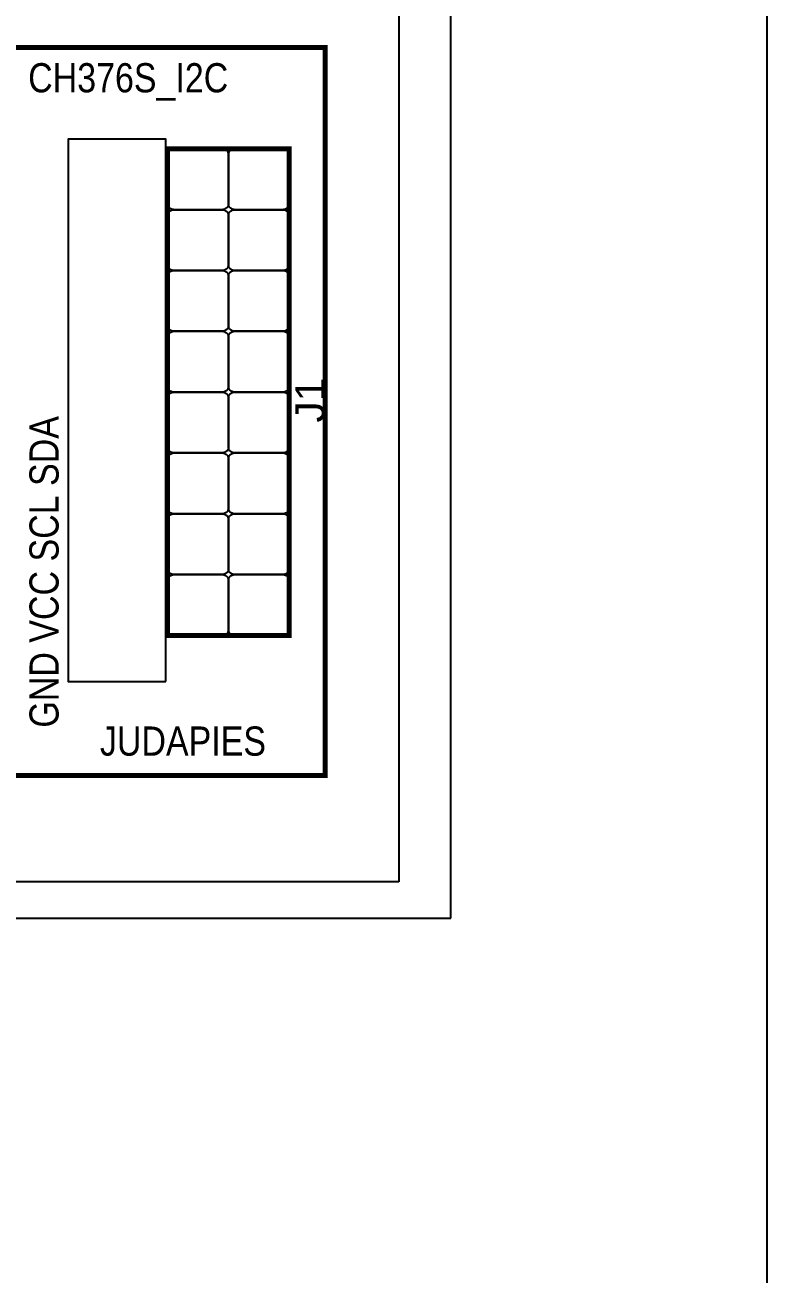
# Model space of a CAD drawing. Header units: inches. Extents: x 18.7 to 39.4, y 4.3 to 20.5.
# Drawn here: x 38.188 to 39.409, y 10.309 to 12.363 of the extents above; entities that cross this region are included whole.
import ezdxf

# ---------------------------------------------------------------- set-up
doc = ezdxf.new("R2010")
doc.units = ezdxf.units.IN
doc.header["$MEASUREMENT"] = 0
doc.layers.add('WIRES', color=7, linetype='Continuous')
doc.styles.get("Standard").update_dxf_attribs({"font": 'arial.ttf'})

msp = doc.modelspace()

# ---------------------------------------------------------------- linework, layer by layer
at = {"color": 7, "linetype": 'Continuous'}
msp.add_line((39.4087, 4.3311), (39.4087, 20.5161), dxfattribs=at)
at = {"const_width": 0.008}
for points in [[(36.8662, 11.1286), (38.6815, 11.1286), (38.6815, 12.3255), (36.8662, 12.3255), (36.8662, 11.1286)], [(36.8662, 11.1286), (38.6815, 11.1286), (38.6815, 12.3255), (36.8662, 12.3255), (36.8662, 11.1286)], [(36.8662, 11.1286), (38.6815, 11.1286), (38.6815, 12.3255), (36.8662, 12.3255), (36.8662, 11.1286)], [(38.4225, 11.3589), (38.6225, 11.3589), (38.6225, 12.1589), (38.4225, 12.1589), (38.4225, 11.3589)], [(38.4225, 11.3589), (38.6225, 11.3589), (38.6225, 12.1589), (38.4225, 12.1589), (38.4225, 11.3589)], [(38.4225, 11.3589), (38.6225, 11.3589), (38.6225, 12.1589), (38.4225, 12.1589), (38.4225, 11.3589)]]:
    msp.add_lwpolyline(points, dxfattribs=at)
msp.add_lwpolyline([(38.4195, 11.2829), (38.4195, 12.1751), (38.2588, 12.1751), (38.2588, 11.2829), (38.4195, 11.2829)])
for points in [[(38.5225, 12.1489), (38.5225, 12.0689), (38.5224, 12.0679), (38.5223, 12.0669), (38.522, 12.0659), (38.5217, 12.065), (38.5213, 12.0641), (38.5208, 12.0633), (38.5202, 12.0625), (38.5196, 12.0618), (38.5189, 12.0612), (38.5181, 12.0606), (38.5173, 12.0601), (38.5164, 12.0597), (38.5155, 12.0594), (38.5145, 12.0591), (38.5135, 12.059), (38.5125, 12.0589), (38.4325, 12.0589), (38.4314, 12.059), (38.4304, 12.0591), (38.4295, 12.0594), (38.4285, 12.0597), (38.4277, 12.0601), (38.4268, 12.0606), (38.4261, 12.0612), (38.4254, 12.0618), (38.4247, 12.0625), (38.4241, 12.0633), (38.4236, 12.0641), (38.4232, 12.065), (38.4229, 12.0659), (38.4227, 12.0669), (38.4225, 12.0679), (38.4225, 12.0689), (38.4225, 12.1489), (38.4225, 12.15), (38.4227, 12.151), (38.4229, 12.1519), (38.4232, 12.1529), (38.4236, 12.1537), (38.4241, 12.1546), (38.4247, 12.1553), (38.4254, 12.156), (38.4261, 12.1567), (38.4268, 12.1572), (38.4277, 12.1577), (38.4285, 12.1581), (38.4295, 12.1585), (38.4304, 12.1587), (38.4314, 12.1589), (38.4325, 12.1589), (38.5125, 12.1589), (38.5135, 12.1589), (38.5145, 12.1587), (38.5155, 12.1585), (38.5164, 12.1581), (38.5173, 12.1577), (38.5181, 12.1572), (38.5189, 12.1567), (38.5196, 12.156), (38.5202, 12.1553), (38.5208, 12.1546), (38.5213, 12.1537), (38.5217, 12.1529), (38.522, 12.1519), (38.5223, 12.151), (38.5224, 12.15), (38.5225, 12.1489)], [(38.6225, 12.1489), (38.6225, 12.0689), (38.6224, 12.0679), (38.6223, 12.0669), (38.622, 12.0659), (38.6217, 12.065), (38.6213, 12.0641), (38.6208, 12.0633), (38.6202, 12.0625), (38.6196, 12.0618), (38.6189, 12.0612), (38.6181, 12.0606), (38.6173, 12.0601), (38.6164, 12.0597), (38.6155, 12.0594), (38.6145, 12.0591), (38.6135, 12.059), (38.6125, 12.0589), (38.5325, 12.0589), (38.5314, 12.059), (38.5304, 12.0591), (38.5295, 12.0594), (38.5285, 12.0597), (38.5277, 12.0601), (38.5268, 12.0606), (38.5261, 12.0612), (38.5254, 12.0618), (38.5247, 12.0625), (38.5241, 12.0633), (38.5236, 12.0641), (38.5232, 12.065), (38.5229, 12.0659), (38.5227, 12.0669), (38.5225, 12.0679), (38.5225, 12.0689), (38.5225, 12.1489), (38.5225, 12.15), (38.5227, 12.151), (38.5229, 12.1519), (38.5232, 12.1529), (38.5236, 12.1537), (38.5241, 12.1546), (38.5247, 12.1553), (38.5254, 12.156), (38.5261, 12.1567), (38.5268, 12.1572), (38.5277, 12.1577), (38.5285, 12.1581), (38.5295, 12.1585), (38.5304, 12.1587), (38.5314, 12.1589), (38.5325, 12.1589), (38.6125, 12.1589), (38.6135, 12.1589), (38.6145, 12.1587), (38.6155, 12.1585), (38.6164, 12.1581), (38.6173, 12.1577), (38.6181, 12.1572), (38.6189, 12.1567), (38.6196, 12.156), (38.6202, 12.1553), (38.6208, 12.1546), (38.6213, 12.1537), (38.6217, 12.1529), (38.622, 12.1519), (38.6223, 12.151), (38.6224, 12.15), (38.6225, 12.1489)], [(38.5225, 12.0489), (38.5225, 11.9689), (38.5224, 11.9679), (38.5223, 11.9669), (38.522, 11.9659), (38.5217, 11.965), (38.5213, 11.9641), (38.5208, 11.9633), (38.5202, 11.9625), (38.5196, 11.9618), (38.5189, 11.9612), (38.5181, 11.9606), (38.5173, 11.9601), (38.5164, 11.9597), (38.5155, 11.9594), (38.5145, 11.9591), (38.5135, 11.959), (38.5125, 11.9589), (38.4325, 11.9589), (38.4314, 11.959), (38.4304, 11.9591), (38.4295, 11.9594), (38.4285, 11.9597), (38.4277, 11.9601), (38.4268, 11.9606), (38.4261, 11.9612), (38.4254, 11.9618), (38.4247, 11.9625), (38.4241, 11.9633), (38.4236, 11.9641), (38.4232, 11.965), (38.4229, 11.9659), (38.4227, 11.9669), (38.4225, 11.9679), (38.4225, 11.9689), (38.4225, 12.0489), (38.4225, 12.05), (38.4227, 12.051), (38.4229, 12.0519), (38.4232, 12.0529), (38.4236, 12.0537), (38.4241, 12.0546), (38.4247, 12.0553), (38.4254, 12.056), (38.4261, 12.0567), (38.4268, 12.0572), (38.4277, 12.0577), (38.4285, 12.0581), (38.4295, 12.0585), (38.4304, 12.0587), (38.4314, 12.0589), (38.4325, 12.0589), (38.5125, 12.0589), (38.5135, 12.0589), (38.5145, 12.0587), (38.5155, 12.0585), (38.5164, 12.0581), (38.5173, 12.0577), (38.5181, 12.0572), (38.5189, 12.0567), (38.5196, 12.056), (38.5202, 12.0553), (38.5208, 12.0546), (38.5213, 12.0537), (38.5217, 12.0529), (38.522, 12.0519), (38.5223, 12.051), (38.5224, 12.05), (38.5225, 12.0489)], [(38.6225, 12.0489), (38.6225, 11.9689), (38.6224, 11.9679), (38.6223, 11.9669), (38.622, 11.9659), (38.6217, 11.965), (38.6213, 11.9641), (38.6208, 11.9633), (38.6202, 11.9625), (38.6196, 11.9618), (38.6189, 11.9612), (38.6181, 11.9606), (38.6173, 11.9601), (38.6164, 11.9597), (38.6155, 11.9594), (38.6145, 11.9591), (38.6135, 11.959), (38.6125, 11.9589), (38.5325, 11.9589), (38.5314, 11.959), (38.5304, 11.9591), (38.5295, 11.9594), (38.5285, 11.9597), (38.5277, 11.9601), (38.5268, 11.9606), (38.5261, 11.9612), (38.5254, 11.9618), (38.5247, 11.9625), (38.5241, 11.9633), (38.5236, 11.9641), (38.5232, 11.965), (38.5229, 11.9659), (38.5227, 11.9669), (38.5225, 11.9679), (38.5225, 11.9689), (38.5225, 12.0489), (38.5225, 12.05), (38.5227, 12.051), (38.5229, 12.0519), (38.5232, 12.0529), (38.5236, 12.0537), (38.5241, 12.0546), (38.5247, 12.0553), (38.5254, 12.056), (38.5261, 12.0567), (38.5268, 12.0572), (38.5277, 12.0577), (38.5285, 12.0581), (38.5295, 12.0585), (38.5304, 12.0587), (38.5314, 12.0589), (38.5325, 12.0589), (38.6125, 12.0589), (38.6135, 12.0589), (38.6145, 12.0587), (38.6155, 12.0585), (38.6164, 12.0581), (38.6173, 12.0577), (38.6181, 12.0572), (38.6189, 12.0567), (38.6196, 12.056), (38.6202, 12.0553), (38.6208, 12.0546), (38.6213, 12.0537), (38.6217, 12.0529), (38.622, 12.0519), (38.6223, 12.051), (38.6224, 12.05), (38.6225, 12.0489)], [(38.5225, 11.9489), (38.5225, 11.8689), (38.5224, 11.8679), (38.5223, 11.8669), (38.522, 11.8659), (38.5217, 11.865), (38.5213, 11.8641), (38.5208, 11.8633), (38.5202, 11.8625), (38.5196, 11.8618), (38.5189, 11.8612), (38.5181, 11.8606), (38.5173, 11.8601), (38.5164, 11.8597), (38.5155, 11.8594), (38.5145, 11.8591), (38.5135, 11.859), (38.5125, 11.8589), (38.4325, 11.8589), (38.4314, 11.859), (38.4304, 11.8591), (38.4295, 11.8594), (38.4285, 11.8597), (38.4277, 11.8601), (38.4268, 11.8606), (38.4261, 11.8612), (38.4254, 11.8618), (38.4247, 11.8625), (38.4241, 11.8633), (38.4236, 11.8641), (38.4232, 11.865), (38.4229, 11.8659), (38.4227, 11.8669), (38.4225, 11.8679), (38.4225, 11.8689), (38.4225, 11.9489), (38.4225, 11.95), (38.4227, 11.951), (38.4229, 11.9519), (38.4232, 11.9529), (38.4236, 11.9537), (38.4241, 11.9546), (38.4247, 11.9553), (38.4254, 11.956), (38.4261, 11.9567), (38.4268, 11.9572), (38.4277, 11.9577), (38.4285, 11.9581), (38.4295, 11.9585), (38.4304, 11.9587), (38.4314, 11.9589), (38.4325, 11.9589), (38.5125, 11.9589), (38.5135, 11.9589), (38.5145, 11.9587), (38.5155, 11.9585), (38.5164, 11.9581), (38.5173, 11.9577), (38.5181, 11.9572), (38.5189, 11.9567), (38.5196, 11.956), (38.5202, 11.9553), (38.5208, 11.9546), (38.5213, 11.9537), (38.5217, 11.9529), (38.522, 11.9519), (38.5223, 11.951), (38.5224, 11.95), (38.5225, 11.9489)], [(38.6225, 11.9489), (38.6225, 11.8689), (38.6224, 11.8679), (38.6223, 11.8669), (38.622, 11.8659), (38.6217, 11.865), (38.6213, 11.8641), (38.6208, 11.8633), (38.6202, 11.8625), (38.6196, 11.8618), (38.6189, 11.8612), (38.6181, 11.8606), (38.6173, 11.8601), (38.6164, 11.8597), (38.6155, 11.8594), (38.6145, 11.8591), (38.6135, 11.859), (38.6125, 11.8589), (38.5325, 11.8589), (38.5314, 11.859), (38.5304, 11.8591), (38.5295, 11.8594), (38.5285, 11.8597), (38.5277, 11.8601), (38.5268, 11.8606), (38.5261, 11.8612), (38.5254, 11.8618), (38.5247, 11.8625), (38.5241, 11.8633), (38.5236, 11.8641), (38.5232, 11.865), (38.5229, 11.8659), (38.5227, 11.8669), (38.5225, 11.8679), (38.5225, 11.8689), (38.5225, 11.9489), (38.5225, 11.95), (38.5227, 11.951), (38.5229, 11.9519), (38.5232, 11.9529), (38.5236, 11.9537), (38.5241, 11.9546), (38.5247, 11.9553), (38.5254, 11.956), (38.5261, 11.9567), (38.5268, 11.9572), (38.5277, 11.9577), (38.5285, 11.9581), (38.5295, 11.9585), (38.5304, 11.9587), (38.5314, 11.9589), (38.5325, 11.9589), (38.6125, 11.9589), (38.6135, 11.9589), (38.6145, 11.9587), (38.6155, 11.9585), (38.6164, 11.9581), (38.6173, 11.9577), (38.6181, 11.9572), (38.6189, 11.9567), (38.6196, 11.956), (38.6202, 11.9553), (38.6208, 11.9546), (38.6213, 11.9537), (38.6217, 11.9529), (38.622, 11.9519), (38.6223, 11.951), (38.6224, 11.95), (38.6225, 11.9489)], [(38.5225, 11.8489), (38.5225, 11.7689), (38.5224, 11.7679), (38.5223, 11.7669), (38.522, 11.7659), (38.5217, 11.765), (38.5213, 11.7641), (38.5208, 11.7633), (38.5202, 11.7625), (38.5196, 11.7618), (38.5189, 11.7612), (38.5181, 11.7606), (38.5173, 11.7601), (38.5164, 11.7597), (38.5155, 11.7594), (38.5145, 11.7591), (38.5135, 11.759), (38.5125, 11.7589), (38.4325, 11.7589), (38.4314, 11.759), (38.4304, 11.7591), (38.4295, 11.7594), (38.4285, 11.7597), (38.4277, 11.7601), (38.4268, 11.7606), (38.4261, 11.7612), (38.4254, 11.7618), (38.4247, 11.7625), (38.4241, 11.7633), (38.4236, 11.7641), (38.4232, 11.765), (38.4229, 11.7659), (38.4227, 11.7669), (38.4225, 11.7679), (38.4225, 11.7689), (38.4225, 11.8489), (38.4225, 11.85), (38.4227, 11.851), (38.4229, 11.8519), (38.4232, 11.8529), (38.4236, 11.8537), (38.4241, 11.8546), (38.4247, 11.8553), (38.4254, 11.856), (38.4261, 11.8567), (38.4268, 11.8572), (38.4277, 11.8577), (38.4285, 11.8581), (38.4295, 11.8585), (38.4304, 11.8587), (38.4314, 11.8589), (38.4325, 11.8589), (38.5125, 11.8589), (38.5135, 11.8589), (38.5145, 11.8587), (38.5155, 11.8585), (38.5164, 11.8581), (38.5173, 11.8577), (38.5181, 11.8572), (38.5189, 11.8567), (38.5196, 11.856), (38.5202, 11.8553), (38.5208, 11.8546), (38.5213, 11.8537), (38.5217, 11.8529), (38.522, 11.8519), (38.5223, 11.851), (38.5224, 11.85), (38.5225, 11.8489)], [(38.6225, 11.8489), (38.6225, 11.7689), (38.6224, 11.7679), (38.6223, 11.7669), (38.622, 11.7659), (38.6217, 11.765), (38.6213, 11.7641), (38.6208, 11.7633), (38.6202, 11.7625), (38.6196, 11.7618), (38.6189, 11.7612), (38.6181, 11.7606), (38.6173, 11.7601), (38.6164, 11.7597), (38.6155, 11.7594), (38.6145, 11.7591), (38.6135, 11.759), (38.6125, 11.7589), (38.5325, 11.7589), (38.5314, 11.759), (38.5304, 11.7591), (38.5295, 11.7594), (38.5285, 11.7597), (38.5277, 11.7601), (38.5268, 11.7606), (38.5261, 11.7612), (38.5254, 11.7618), (38.5247, 11.7625), (38.5241, 11.7633), (38.5236, 11.7641), (38.5232, 11.765), (38.5229, 11.7659), (38.5227, 11.7669), (38.5225, 11.7679), (38.5225, 11.7689), (38.5225, 11.8489), (38.5225, 11.85), (38.5227, 11.851), (38.5229, 11.8519), (38.5232, 11.8529), (38.5236, 11.8537), (38.5241, 11.8546), (38.5247, 11.8553), (38.5254, 11.856), (38.5261, 11.8567), (38.5268, 11.8572), (38.5277, 11.8577), (38.5285, 11.8581), (38.5295, 11.8585), (38.5304, 11.8587), (38.5314, 11.8589), (38.5325, 11.8589), (38.6125, 11.8589), (38.6135, 11.8589), (38.6145, 11.8587), (38.6155, 11.8585), (38.6164, 11.8581), (38.6173, 11.8577), (38.6181, 11.8572), (38.6189, 11.8567), (38.6196, 11.856), (38.6202, 11.8553), (38.6208, 11.8546), (38.6213, 11.8537), (38.6217, 11.8529), (38.622, 11.8519), (38.6223, 11.851), (38.6224, 11.85), (38.6225, 11.8489)], [(38.5225, 11.7489), (38.5225, 11.6689), (38.5224, 11.6679), (38.5223, 11.6669), (38.522, 11.6659), (38.5217, 11.665), (38.5213, 11.6641), (38.5208, 11.6633), (38.5202, 11.6625), (38.5196, 11.6618), (38.5189, 11.6612), (38.5181, 11.6606), (38.5173, 11.6601), (38.5164, 11.6597), (38.5155, 11.6594), (38.5145, 11.6591), (38.5135, 11.659), (38.5125, 11.6589), (38.4325, 11.6589), (38.4314, 11.659), (38.4304, 11.6591), (38.4295, 11.6594), (38.4285, 11.6597), (38.4277, 11.6601), (38.4268, 11.6606), (38.4261, 11.6612), (38.4254, 11.6618), (38.4247, 11.6625), (38.4241, 11.6633), (38.4236, 11.6641), (38.4232, 11.665), (38.4229, 11.6659), (38.4227, 11.6669), (38.4225, 11.6679), (38.4225, 11.6689), (38.4225, 11.7489), (38.4225, 11.75), (38.4227, 11.751), (38.4229, 11.7519), (38.4232, 11.7529), (38.4236, 11.7537), (38.4241, 11.7546), (38.4247, 11.7553), (38.4254, 11.756), (38.4261, 11.7567), (38.4268, 11.7572), (38.4277, 11.7577), (38.4285, 11.7581), (38.4295, 11.7585), (38.4304, 11.7587), (38.4314, 11.7589), (38.4325, 11.7589), (38.5125, 11.7589), (38.5135, 11.7589), (38.5145, 11.7587), (38.5155, 11.7585), (38.5164, 11.7581), (38.5173, 11.7577), (38.5181, 11.7572), (38.5189, 11.7567), (38.5196, 11.756), (38.5202, 11.7553), (38.5208, 11.7546), (38.5213, 11.7537), (38.5217, 11.7529), (38.522, 11.7519), (38.5223, 11.751), (38.5224, 11.75), (38.5225, 11.7489)], [(38.6225, 11.7489), (38.6225, 11.6689), (38.6224, 11.6679), (38.6223, 11.6669), (38.622, 11.6659), (38.6217, 11.665), (38.6213, 11.6641), (38.6208, 11.6633), (38.6202, 11.6625), (38.6196, 11.6618), (38.6189, 11.6612), (38.6181, 11.6606), (38.6173, 11.6601), (38.6164, 11.6597), (38.6155, 11.6594), (38.6145, 11.6591), (38.6135, 11.659), (38.6125, 11.6589), (38.5325, 11.6589), (38.5314, 11.659), (38.5304, 11.6591), (38.5295, 11.6594), (38.5285, 11.6597), (38.5277, 11.6601), (38.5268, 11.6606), (38.5261, 11.6612), (38.5254, 11.6618), (38.5247, 11.6625), (38.5241, 11.6633), (38.5236, 11.6641), (38.5232, 11.665), (38.5229, 11.6659), (38.5227, 11.6669), (38.5225, 11.6679), (38.5225, 11.6689), (38.5225, 11.7489), (38.5225, 11.75), (38.5227, 11.751), (38.5229, 11.7519), (38.5232, 11.7529), (38.5236, 11.7537), (38.5241, 11.7546), (38.5247, 11.7553), (38.5254, 11.756), (38.5261, 11.7567), (38.5268, 11.7572), (38.5277, 11.7577), (38.5285, 11.7581), (38.5295, 11.7585), (38.5304, 11.7587), (38.5314, 11.7589), (38.5325, 11.7589), (38.6125, 11.7589), (38.6135, 11.7589), (38.6145, 11.7587), (38.6155, 11.7585), (38.6164, 11.7581), (38.6173, 11.7577), (38.6181, 11.7572), (38.6189, 11.7567), (38.6196, 11.756), (38.6202, 11.7553), (38.6208, 11.7546), (38.6213, 11.7537), (38.6217, 11.7529), (38.622, 11.7519), (38.6223, 11.751), (38.6224, 11.75), (38.6225, 11.7489)], [(38.5225, 11.6489), (38.5225, 11.5689), (38.5224, 11.5679), (38.5223, 11.5669), (38.522, 11.5659), (38.5217, 11.565), (38.5213, 11.5641), (38.5208, 11.5633), (38.5202, 11.5625), (38.5196, 11.5618), (38.5189, 11.5612), (38.5181, 11.5606), (38.5173, 11.5601), (38.5164, 11.5597), (38.5155, 11.5594), (38.5145, 11.5591), (38.5135, 11.559), (38.5125, 11.5589), (38.4325, 11.5589), (38.4314, 11.559), (38.4304, 11.5591), (38.4295, 11.5594), (38.4285, 11.5597), (38.4277, 11.5601), (38.4268, 11.5606), (38.4261, 11.5612), (38.4254, 11.5618), (38.4247, 11.5625), (38.4241, 11.5633), (38.4236, 11.5641), (38.4232, 11.565), (38.4229, 11.5659), (38.4227, 11.5669), (38.4225, 11.5679), (38.4225, 11.5689), (38.4225, 11.6489), (38.4225, 11.65), (38.4227, 11.651), (38.4229, 11.6519), (38.4232, 11.6529), (38.4236, 11.6537), (38.4241, 11.6546), (38.4247, 11.6553), (38.4254, 11.656), (38.4261, 11.6567), (38.4268, 11.6572), (38.4277, 11.6577), (38.4285, 11.6581), (38.4295, 11.6585), (38.4304, 11.6587), (38.4314, 11.6589), (38.4325, 11.6589), (38.5125, 11.6589), (38.5135, 11.6589), (38.5145, 11.6587), (38.5155, 11.6585), (38.5164, 11.6581), (38.5173, 11.6577), (38.5181, 11.6572), (38.5189, 11.6567), (38.5196, 11.656), (38.5202, 11.6553), (38.5208, 11.6546), (38.5213, 11.6537), (38.5217, 11.6529), (38.522, 11.6519), (38.5223, 11.651), (38.5224, 11.65), (38.5225, 11.6489)], [(38.6225, 11.6489), (38.6225, 11.5689), (38.6224, 11.5679), (38.6223, 11.5669), (38.622, 11.5659), (38.6217, 11.565), (38.6213, 11.5641), (38.6208, 11.5633), (38.6202, 11.5625), (38.6196, 11.5618), (38.6189, 11.5612), (38.6181, 11.5606), (38.6173, 11.5601), (38.6164, 11.5597), (38.6155, 11.5594), (38.6145, 11.5591), (38.6135, 11.559), (38.6125, 11.5589), (38.5325, 11.5589), (38.5314, 11.559), (38.5304, 11.5591), (38.5295, 11.5594), (38.5285, 11.5597), (38.5277, 11.5601), (38.5268, 11.5606), (38.5261, 11.5612), (38.5254, 11.5618), (38.5247, 11.5625), (38.5241, 11.5633), (38.5236, 11.5641), (38.5232, 11.565), (38.5229, 11.5659), (38.5227, 11.5669), (38.5225, 11.5679), (38.5225, 11.5689), (38.5225, 11.6489), (38.5225, 11.65), (38.5227, 11.651), (38.5229, 11.6519), (38.5232, 11.6529), (38.5236, 11.6537), (38.5241, 11.6546), (38.5247, 11.6553), (38.5254, 11.656), (38.5261, 11.6567), (38.5268, 11.6572), (38.5277, 11.6577), (38.5285, 11.6581), (38.5295, 11.6585), (38.5304, 11.6587), (38.5314, 11.6589), (38.5325, 11.6589), (38.6125, 11.6589), (38.6135, 11.6589), (38.6145, 11.6587), (38.6155, 11.6585), (38.6164, 11.6581), (38.6173, 11.6577), (38.6181, 11.6572), (38.6189, 11.6567), (38.6196, 11.656), (38.6202, 11.6553), (38.6208, 11.6546), (38.6213, 11.6537), (38.6217, 11.6529), (38.622, 11.6519), (38.6223, 11.651), (38.6224, 11.65), (38.6225, 11.6489)], [(38.5225, 11.5489), (38.5225, 11.4689), (38.5224, 11.4679), (38.5223, 11.4669), (38.522, 11.4659), (38.5217, 11.465), (38.5213, 11.4641), (38.5208, 11.4633), (38.5202, 11.4625), (38.5196, 11.4618), (38.5189, 11.4612), (38.5181, 11.4606), (38.5173, 11.4601), (38.5164, 11.4597), (38.5155, 11.4594), (38.5145, 11.4591), (38.5135, 11.459), (38.5125, 11.4589), (38.4325, 11.4589), (38.4314, 11.459), (38.4304, 11.4591), (38.4295, 11.4594), (38.4285, 11.4597), (38.4277, 11.4601), (38.4268, 11.4606), (38.4261, 11.4612), (38.4254, 11.4618), (38.4247, 11.4625), (38.4241, 11.4633), (38.4236, 11.4641), (38.4232, 11.465), (38.4229, 11.4659), (38.4227, 11.4669), (38.4225, 11.4679), (38.4225, 11.4689), (38.4225, 11.5489), (38.4225, 11.55), (38.4227, 11.551), (38.4229, 11.5519), (38.4232, 11.5529), (38.4236, 11.5537), (38.4241, 11.5546), (38.4247, 11.5553), (38.4254, 11.556), (38.4261, 11.5567), (38.4268, 11.5572), (38.4277, 11.5577), (38.4285, 11.5581), (38.4295, 11.5585), (38.4304, 11.5587), (38.4314, 11.5589), (38.4325, 11.5589), (38.5125, 11.5589), (38.5135, 11.5589), (38.5145, 11.5587), (38.5155, 11.5585), (38.5164, 11.5581), (38.5173, 11.5577), (38.5181, 11.5572), (38.5189, 11.5567), (38.5196, 11.556), (38.5202, 11.5553), (38.5208, 11.5546), (38.5213, 11.5537), (38.5217, 11.5529), (38.522, 11.5519), (38.5223, 11.551), (38.5224, 11.55), (38.5225, 11.5489)], [(38.6225, 11.5489), (38.6225, 11.4689), (38.6224, 11.4679), (38.6223, 11.4669), (38.622, 11.4659), (38.6217, 11.465), (38.6213, 11.4641), (38.6208, 11.4633), (38.6202, 11.4625), (38.6196, 11.4618), (38.6189, 11.4612), (38.6181, 11.4606), (38.6173, 11.4601), (38.6164, 11.4597), (38.6155, 11.4594), (38.6145, 11.4591), (38.6135, 11.459), (38.6125, 11.4589), (38.5325, 11.4589), (38.5314, 11.459), (38.5304, 11.4591), (38.5295, 11.4594), (38.5285, 11.4597), (38.5277, 11.4601), (38.5268, 11.4606), (38.5261, 11.4612), (38.5254, 11.4618), (38.5247, 11.4625), (38.5241, 11.4633), (38.5236, 11.4641), (38.5232, 11.465), (38.5229, 11.4659), (38.5227, 11.4669), (38.5225, 11.4679), (38.5225, 11.4689), (38.5225, 11.5489), (38.5225, 11.55), (38.5227, 11.551), (38.5229, 11.5519), (38.5232, 11.5529), (38.5236, 11.5537), (38.5241, 11.5546), (38.5247, 11.5553), (38.5254, 11.556), (38.5261, 11.5567), (38.5268, 11.5572), (38.5277, 11.5577), (38.5285, 11.5581), (38.5295, 11.5585), (38.5304, 11.5587), (38.5314, 11.5589), (38.5325, 11.5589), (38.6125, 11.5589), (38.6135, 11.5589), (38.6145, 11.5587), (38.6155, 11.5585), (38.6164, 11.5581), (38.6173, 11.5577), (38.6181, 11.5572), (38.6189, 11.5567), (38.6196, 11.556), (38.6202, 11.5553), (38.6208, 11.5546), (38.6213, 11.5537), (38.6217, 11.5529), (38.622, 11.5519), (38.6223, 11.551), (38.6224, 11.55), (38.6225, 11.5489)], [(38.5225, 11.4489), (38.5225, 11.3689), (38.5224, 11.3679), (38.5223, 11.3669), (38.522, 11.3659), (38.5217, 11.365), (38.5213, 11.3641), (38.5208, 11.3633), (38.5202, 11.3625), (38.5196, 11.3618), (38.5189, 11.3612), (38.5181, 11.3606), (38.5173, 11.3601), (38.5164, 11.3597), (38.5155, 11.3594), (38.5145, 11.3591), (38.5135, 11.359), (38.5125, 11.3589), (38.4325, 11.3589), (38.4314, 11.359), (38.4304, 11.3591), (38.4295, 11.3594), (38.4285, 11.3597), (38.4277, 11.3601), (38.4268, 11.3606), (38.4261, 11.3612), (38.4254, 11.3618), (38.4247, 11.3625), (38.4241, 11.3633), (38.4236, 11.3641), (38.4232, 11.365), (38.4229, 11.3659), (38.4227, 11.3669), (38.4225, 11.3679), (38.4225, 11.3689), (38.4225, 11.4489), (38.4225, 11.45), (38.4227, 11.451), (38.4229, 11.4519), (38.4232, 11.4529), (38.4236, 11.4537), (38.4241, 11.4546), (38.4247, 11.4553), (38.4254, 11.456), (38.4261, 11.4567), (38.4268, 11.4572), (38.4277, 11.4577), (38.4285, 11.4581), (38.4295, 11.4585), (38.4304, 11.4587), (38.4314, 11.4589), (38.4325, 11.4589), (38.5125, 11.4589), (38.5135, 11.4589), (38.5145, 11.4587), (38.5155, 11.4585), (38.5164, 11.4581), (38.5173, 11.4577), (38.5181, 11.4572), (38.5189, 11.4567), (38.5196, 11.456), (38.5202, 11.4553), (38.5208, 11.4546), (38.5213, 11.4537), (38.5217, 11.4529), (38.522, 11.4519), (38.5223, 11.451), (38.5224, 11.45), (38.5225, 11.4489)], [(38.6225, 11.4489), (38.6225, 11.3689), (38.6224, 11.3679), (38.6223, 11.3669), (38.622, 11.3659), (38.6217, 11.365), (38.6213, 11.3641), (38.6208, 11.3633), (38.6202, 11.3625), (38.6196, 11.3618), (38.6189, 11.3612), (38.6181, 11.3606), (38.6173, 11.3601), (38.6164, 11.3597), (38.6155, 11.3594), (38.6145, 11.3591), (38.6135, 11.359), (38.6125, 11.3589), (38.5325, 11.3589), (38.5314, 11.359), (38.5304, 11.3591), (38.5295, 11.3594), (38.5285, 11.3597), (38.5277, 11.3601), (38.5268, 11.3606), (38.5261, 11.3612), (38.5254, 11.3618), (38.5247, 11.3625), (38.5241, 11.3633), (38.5236, 11.3641), (38.5232, 11.365), (38.5229, 11.3659), (38.5227, 11.3669), (38.5225, 11.3679), (38.5225, 11.3689), (38.5225, 11.4489), (38.5225, 11.45), (38.5227, 11.451), (38.5229, 11.4519), (38.5232, 11.4529), (38.5236, 11.4537), (38.5241, 11.4546), (38.5247, 11.4553), (38.5254, 11.456), (38.5261, 11.4567), (38.5268, 11.4572), (38.5277, 11.4577), (38.5285, 11.4581), (38.5295, 11.4585), (38.5304, 11.4587), (38.5314, 11.4589), (38.5325, 11.4589), (38.6125, 11.4589), (38.6135, 11.4589), (38.6145, 11.4587), (38.6155, 11.4585), (38.6164, 11.4581), (38.6173, 11.4577), (38.6181, 11.4572), (38.6189, 11.4567), (38.6196, 11.456), (38.6202, 11.4553), (38.6208, 11.4546), (38.6213, 11.4537), (38.6217, 11.4529), (38.622, 11.4519), (38.6223, 11.451), (38.6224, 11.45), (38.6225, 11.4489)]]:
    msp.add_lwpolyline(points, close=True)
at = {"layer": 'WIRES'}
for p, q in [((38.8026, 13.6038), (38.8026, 10.9537)), ((38.8884, 10.8941), (38.8884, 13.4576)), ((38.8026, 10.9537), (37.7153, 10.9537)), ((37.681, 10.8941), (38.8884, 10.8941))]:
    msp.add_line(p, q, dxfattribs=at)

# ---------------------------------------------------------------- texts
at = {"width": 0.833333}
for s, p in [('CH376S_I2C', (38.1929, 12.2518)), ('CH376S_I2C', (38.1929, 12.2518)), ('CH376S_I2C', (38.1929, 12.2518)), ('JUDAPIES', (38.311, 11.1612)), ('JUDAPIES', (38.311, 11.1612)), ('JUDAPIES', (38.311, 11.1612))]:
    msp.add_text(s, height=0.048, dxfattribs=at).set_placement(p)
for s, width, p in [('J1', 1.041667, (38.6805, 11.7089)), ('J1', 1.041667, (38.6805, 11.7089)), ('J1', 1.041667, (38.6805, 11.7089)), ('GND VCC SCL SDA', 0.833333, (38.243, 11.2073)), ('GND VCC SCL SDA', 0.833333, (38.243, 11.2073)), ('GND VCC SCL SDA', 0.833333, (38.243, 11.2073))]:
    msp.add_text(s, height=0.048, rotation=90, dxfattribs=dict(width=width)).set_placement(p)

doc.saveas('drawing.dxf')
